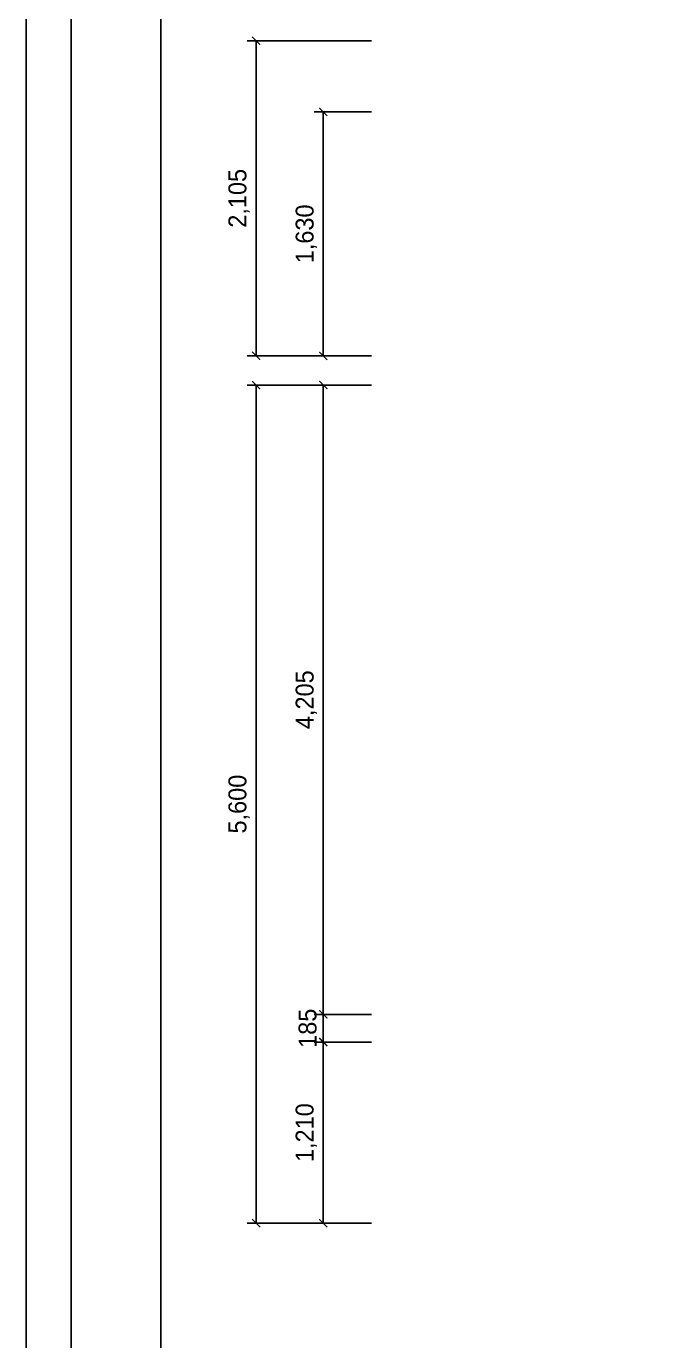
# Model space of a CAD drawing. Header units: inches. Extents: x 220271 to 272471, y 38563 to 64452.
# Drawn here: x 220871 to 225126, y 48095 to 56877 of the extents above; entities that cross this region are included whole.
import ezdxf
from ezdxf.enums import TextEntityAlignment as Align

# ---------------------------------------------------------------- set-up
doc = ezdxf.new("R2010")
doc.units = ezdxf.units.IN
doc.header["$LTSCALE"] = 50
doc.header["$MEASUREMENT"] = 0
for name, color, linetype in [('07-DIM WAL', 5, 'Continuous'), ('FORM(YOURNAME)-1', 1, 'Continuous'), ('FORM(YOURNAME)-11', 1, 'Continuous')]:
    doc.layers.add(name, color=color, linetype=linetype)
doc.styles.add('YOURNAME', font='HY울릉도M.TTF')
doc.dimstyles.new('YOURNAME-60', dxfattribs={"dimscale": 60, "dimtxt": 2, "dimasz": 0.9, "dimexe": 1, "dimexo": 3, "dimgap": 0.7, "dimtad": 1, "dimdec": 0, "dimzin": 0, "dimdsep": 46, "dimlunit": 6, "dimtxsty": 'YOURNAME', "dimblk": 'ARCHTICK', "dimcen": 0, "dimclrd": 1, "dimclre": 1, "dimclrt": 7, "dimadec": 0, "dimazin": 0, "dimtfac": 1, "dimtdec": 0, "dimtix": 1, "dimtmove": 2, "dimatfit": 3, "dimldrblk": 'ARCHTICK', "dimfxl": 1, "dimtolj": 1, "dimtzin": 0, "dimarcsym": 0})

# ---------------------------------------------------------------- blocks, each defined once
blk = doc.blocks.new('FORM-ELEVATION')
at = {"layer": 'Defpoints', "color": 158}
for points in [[(-10309, -21692), (71691, -21692), (71691, 35708), (-10309, 35708)], [(-8309, 33708), (61071, 33708), (61071, -19692), (-8309, -19692)]]:
    blk.add_lwpolyline(points, close=True, dxfattribs=at)
at = {"layer": 'FORM(YOURNAME)-11', "color": 250}
blk.add_lwpolyline([(-11309, -22692), (72691, -22692), (72691, 36708), (-11309, 36708)], close=True, dxfattribs=at)
at = {"layer": 'FORM(YOURNAME)-11', "color": 3, "style": 'YOURNAME'}
for tag, height, p in [('1', 450, (71041, -1219)), ('2', 450, (71041, -1863)), ('3', 450, (71041, -3150)), ('4', 450, (71041, -5081)), ('5', 515, (71041, -7398)), ('6', 515, (71041, -9650)), ('7', 515, (71041, -11903)), ('8', 515, (71041, -14155)), ('9', 515, (71041, -16408)), ('10', 515, (66791, -18596)), ('11', 515, (71041, -18660)), ('12', 515, (66791, -20848)), ('13', 515, (71041, -20848))]:
    blk.add_attdef(tag, text='', height=height, dxfattribs=at).set_placement(p, align=Align.MIDDLE_RIGHT)
blk = doc.blocks.new('_ArchTick')
at = {"color": 0, "linetype": 'ByBlock', "const_width": 0.15}
blk.add_lwpolyline([(-0.5, -0.5), (0.5, 0.5)], dxfattribs=at)
blk = doc.blocks.new('*D31')
at = {"layer": '07-DIM WAL', "color": 1, "lineweight": -2, "transparency": 16777216}
for p, q in [((223179, 56780.1), (222347.3, 56780.1)), ((222407.3, 56780.1), (222407.3, 54675.1)), ((223179, 54675.1), (222347.3, 54675.1))]:
    blk.add_line(p, q, dxfattribs=at)
at = {"layer": 'Defpoints', "color": 0, "transparency": 16777216}
for p in [(223359, 56780.1), (222407.3, 54675.1), (223359, 54675.1)]:
    blk.add_point(p, dxfattribs=at)
at = {"layer": '07-DIM WAL', "color": 1, "lineweight": -2, "transparency": 16777216, "xscale": 54, "yscale": 54, "zscale": 54}
for p, rotation in [((222407.3, 56780.1), 90), ((222407.3, 54675.1), 270)]:
    blk.add_blockref('_ArchTick', p, dxfattribs=dict(at, rotation=rotation))
at = {"layer": '07-DIM WAL', "color": 7, "transparency": 16777216, "insert": (222293.7, 55727.6), "char_height": 120, "attachment_point": 5, "rotation": 90, "style": 'YOURNAME'}
blk.add_mtext('\\A1;2,105', dxfattribs=at)
blk = doc.blocks.new('*D32')
at = {"layer": '07-DIM WAL', "color": 1, "lineweight": -2, "transparency": 16777216}
for p, q in [((223179, 56305.1), (222796.7, 56305.1)), ((222856.7, 56305.1), (222856.7, 54675.1)), ((223179, 54675.1), (222796.7, 54675.1))]:
    blk.add_line(p, q, dxfattribs=at)
at = {"layer": 'Defpoints', "color": 0, "transparency": 16777216}
for p in [(223359, 56305.1), (222856.7, 54675.1), (223359, 54675.1)]:
    blk.add_point(p, dxfattribs=at)
at = {"layer": '07-DIM WAL', "color": 1, "lineweight": -2, "transparency": 16777216, "xscale": 54, "yscale": 54, "zscale": 54}
for p, rotation in [((222856.7, 56305.1), 90), ((222856.7, 54675.1), 270)]:
    blk.add_blockref('_ArchTick', p, dxfattribs=dict(at, rotation=rotation))
at = {"layer": '07-DIM WAL', "color": 7, "transparency": 16777216, "insert": (222743.1, 55490.1), "char_height": 120, "attachment_point": 5, "rotation": 90, "style": 'YOURNAME'}
blk.add_mtext('\\A1;1,630', dxfattribs=at)
blk = doc.blocks.new('*D33')
at = {"layer": '07-DIM WAL', "color": 1, "lineweight": -2, "transparency": 16777216}
for p, q in [((223179, 54480.1), (222796.7, 54480.1)), ((222856.7, 54480.1), (222856.7, 50275.1)), ((223179, 50275.1), (222796.7, 50275.1))]:
    blk.add_line(p, q, dxfattribs=at)
at = {"layer": 'Defpoints', "color": 0, "transparency": 16777216}
for p in [(223359, 54480.1), (222856.7, 50275.1), (223359, 50275.1)]:
    blk.add_point(p, dxfattribs=at)
at = {"layer": '07-DIM WAL', "color": 1, "lineweight": -2, "transparency": 16777216, "xscale": 54, "yscale": 54, "zscale": 54}
for p, rotation in [((222856.7, 54480.1), 90), ((222856.7, 50275.1), 270)]:
    blk.add_blockref('_ArchTick', p, dxfattribs=dict(at, rotation=rotation))
at = {"layer": '07-DIM WAL', "color": 7, "transparency": 16777216, "insert": (222743.1, 52377.6), "char_height": 120, "attachment_point": 5, "rotation": 90, "style": 'YOURNAME'}
blk.add_mtext('\\A1;4,205', dxfattribs=at)
blk = doc.blocks.new('*D34')
at = {"layer": '07-DIM WAL', "color": 1, "lineweight": -2, "transparency": 16777216}
for p, q in [((223179, 50090.1), (222796.7, 50090.1)), ((222856.7, 50090.1), (222856.7, 48880.1)), ((223179, 48880.1), (222796.7, 48880.1))]:
    blk.add_line(p, q, dxfattribs=at)
at = {"layer": 'Defpoints', "color": 0, "transparency": 16777216}
for p in [(223359, 50090.1), (222856.7, 48880.1), (223359, 48880.1)]:
    blk.add_point(p, dxfattribs=at)
at = {"layer": '07-DIM WAL', "color": 1, "lineweight": -2, "transparency": 16777216, "xscale": 54, "yscale": 54, "zscale": 54}
for p, rotation in [((222856.7, 50090.1), 90), ((222856.7, 48880.1), 270)]:
    blk.add_blockref('_ArchTick', p, dxfattribs=dict(at, rotation=rotation))
at = {"layer": '07-DIM WAL', "color": 7, "transparency": 16777216, "insert": (222743.1, 49485.1), "char_height": 120, "attachment_point": 5, "rotation": 90, "style": 'YOURNAME'}
blk.add_mtext('\\A1;1,210', dxfattribs=at)
blk = doc.blocks.new('*D35')
at = {"layer": '07-DIM WAL', "color": 1, "lineweight": -2, "transparency": 16777216}
for p, q in [((223179, 54480.1), (222347.3, 54480.1)), ((222407.3, 54480.1), (222407.3, 48880.1)), ((223179, 48880.1), (222347.3, 48880.1))]:
    blk.add_line(p, q, dxfattribs=at)
at = {"layer": 'Defpoints', "color": 0, "transparency": 16777216}
for p in [(223359, 54480.1), (222407.3, 48880.1), (223359, 48880.1)]:
    blk.add_point(p, dxfattribs=at)
at = {"layer": '07-DIM WAL', "color": 1, "lineweight": -2, "transparency": 16777216, "xscale": 54, "yscale": 54, "zscale": 54}
for p, rotation in [((222407.3, 54480.1), 90), ((222407.3, 48880.1), 270)]:
    blk.add_blockref('_ArchTick', p, dxfattribs=dict(at, rotation=rotation))
at = {"layer": '07-DIM WAL', "color": 7, "transparency": 16777216, "insert": (222293.7, 51680.1), "char_height": 120, "attachment_point": 5, "rotation": 90, "style": 'YOURNAME'}
blk.add_mtext('\\A1;5,600', dxfattribs=at)
blk = doc.blocks.new('*D94')
at = {"layer": '07-DIM WAL', "color": 1, "lineweight": -2, "transparency": 16777216}
for p, q in [((222856.7, 50329.1), (222856.7, 50036.1)), ((223179, 50275.1), (222796.7, 50275.1)), ((223179, 50090.1), (222796.7, 50090.1))]:
    blk.add_line(p, q, dxfattribs=at)
at = {"layer": 'Defpoints', "color": 0, "transparency": 16777216}
for p in [(223359, 50275.1), (222856.7, 50090.1), (223359, 50090.1)]:
    blk.add_point(p, dxfattribs=at)
at = {"layer": '07-DIM WAL', "color": 1, "lineweight": -2, "transparency": 16777216, "xscale": 54, "yscale": 54, "zscale": 54}
for p, rotation in [((222856.7, 50275.1), 270), ((222856.7, 50090.1), 90)]:
    blk.add_blockref('_ArchTick', p, dxfattribs=dict(at, rotation=rotation))
at = {"layer": '07-DIM WAL', "color": 7, "transparency": 16777216, "insert": (222752.3, 50182.6), "char_height": 120, "attachment_point": 5, "rotation": 90, "style": 'YOURNAME'}
blk.add_mtext('\\A1;185', dxfattribs=at)

msp = doc.modelspace()

# ---------------------------------------------------------------- block references
at = {"layer": 'FORM(YOURNAME)-1', "xscale": 0.3, "yscale": 0.3, "zscale": 0.3}
msp.add_blockref('FORM-ELEVATION', (224263.3, 52839.8), dxfattribs=at)

# ---------------------------------------------------------------- dimensions: what is measured, and where the dimension line sits
at = {"layer": '07-DIM WAL'}
for base, p1, p2, picture, middle in [((222407.3, 54675.1), (223359, 56780.1), (223359, 54675.1), '*D31', (222293.7, 55727.6)), ((222856.7, 54675.1), (223359, 56305.1), (223359, 54675.1), '*D32', (222743.1, 55490.1)), ((222407.3, 48880.1), (223359, 54480.1), (223359, 48880.1), '*D35', (222293.7, 51680.1)), ((222856.7, 50275.1), (223359, 54480.1), (223359, 50275.1), '*D33', (222743.1, 52377.6))]:
    dim = msp.add_linear_dim(base=base, p1=p1, p2=p2, angle=90, dimstyle='YOURNAME-60', dxfattribs=at)
    dim.commit()
    dim.dimension.update_dxf_attribs({"geometry": picture, "text_midpoint": middle})
for base, p1, p2, picture, middle in [((222856.7, 50090.1), (223359, 50275.1), (223359, 50090.1), '*D94', (222752.3, 50182.6)), ((222856.7, 48880.1), (223359, 50090.1), (223359, 48880.1), '*D34', (222743.1, 49485.1))]:
    dim = msp.add_linear_dim(base=base, p1=p1, p2=p2, angle=90, dimstyle='YOURNAME-60', override={"dimtfill": 0}, dxfattribs=at)
    dim.commit()
    dim.dimension.update_dxf_attribs({"geometry": picture, "text_midpoint": middle})

doc.saveas('drawing.dxf')
